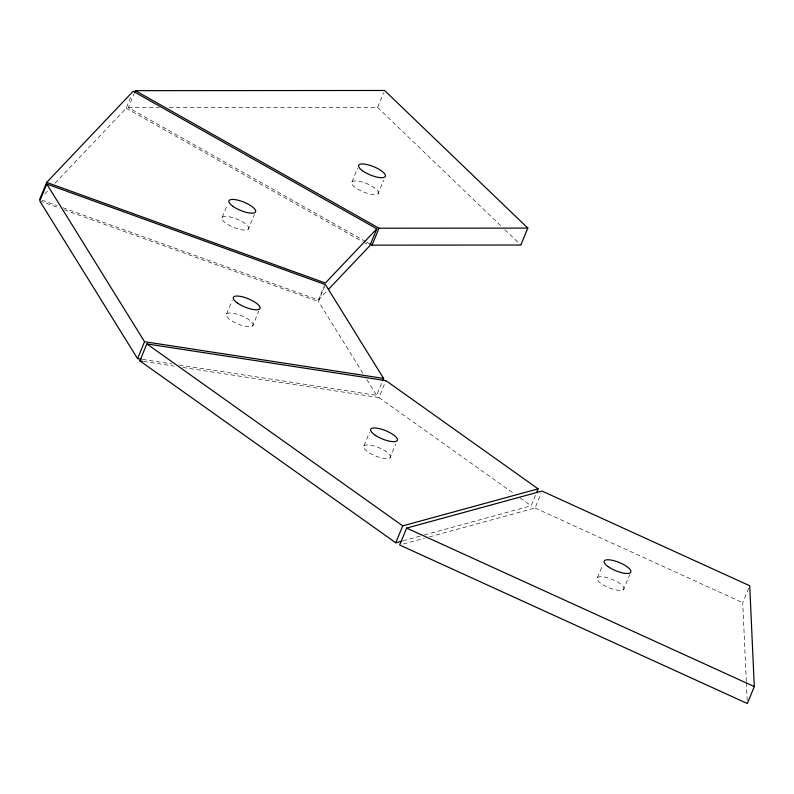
<?xml version="1.0" encoding="UTF-8"?>
<svg xmlns="http://www.w3.org/2000/svg" width="794" height="794" viewBox="0 0 794 794"><rect width="100%" height="100%" fill="white"/><g stroke="black" fill="none" stroke-linecap="round" stroke-linejoin="round"><path stroke-width="0.6" stroke-dasharray="3.97 2.98" d="M54.965 183.255L126.196 108.202L131.308 95.776M365.548 241.495L128.37 107.597L133.958 94.059M222.241 217.278L227.352 204.862M248.353 229.188A14.441 4.466 22.4 0 0 231.6 217.268A14.441 4.466 22.4 0 0 225.933 223.233A14.441 4.466 22.4 0 0 248.353 229.188L254.398 214.509M226.627 313.898L232.205 300.35M252.74 325.808A14.441 4.466 22.4 0 0 235.987 313.888A14.441 4.466 22.4 0 0 230.32 319.863A14.441 4.466 22.4 0 0 252.74 325.808L258.794 311.129M169.291 107.567L377.587 107.408L383.641 92.729M351.98 181.806L357.558 168.259M63.024 207.76L318.394 299.953L324.438 285.274M362.908 373.23L318.463 301.571L324.518 286.902M378.093 193.716A14.441 4.466 22.4 0 0 361.339 181.806A14.441 4.466 22.4 0 0 355.672 187.771A14.441 4.466 22.4 0 0 378.093 193.716L383.681 180.169M179.255 365.032L376.634 395.352L382.678 380.683M182.789 367.443L378.937 397.566L385.924 380.634M363.97 445.791L369.547 432.244M390.082 457.691A14.441 4.466 22.4 0 0 373.329 445.781A14.441 4.466 22.4 0 0 367.662 451.746A14.441 4.466 22.4 0 0 390.082 457.691L395.67 444.144M424.254 535.007L531.126 505.788L535.781 494.503M429.365 536.903L535.057 508.011L541.101 493.332M597.465 577.605L602.577 565.179M623.578 589.505A14.441 4.466 22.4 0 0 606.824 577.595A14.441 4.466 22.4 0 0 601.157 583.56A14.441 4.466 22.4 0 0 623.578 589.505L629.632 574.836M746.31 681.391L742.737 602.696L749.258 586.895M44.792 193.974L49.029 189.508M318.394 299.953L326.83 291.061M402.876 540.853L423.063 535.335M403.233 544.039L424.611 538.203M128.37 107.597L159.366 107.577M142.473 359.384L171.891 363.91M143.555 361.409L174.204 366.123M42.032 200.177L57.188 205.656M39.769 200.961L59.6 208.117M64.264 209.805L318.463 301.571M535.057 508.011L742.737 602.696M366.63 242.101L369.865 243.927M126.196 108.202L362.292 241.485M363.374 242.091L367.682 244.522M378.937 397.566L513.996 493.61M520.04 497.907L531.126 505.788M377.587 107.408L501.262 226.23M504.825 229.645L520.834 245.028M366.828 379.552L376.634 395.352M746.37 682.622L747.214 701.062"/><path stroke-width="1.19" d="M39.7 199.344L46.677 182.402L133.174 91.26L376.813 228.811L369.835 245.743L328.518 289.284M382.678 380.683L383.611 378.42L325.451 284.639L46.757 184.029L39.769 200.961L137.57 358.63L141.243 359.196M134.424 92.928L135.347 90.665L384.564 90.476L527.821 228.096L520.834 245.028L372.019 245.148L369.865 243.927M137.57 358.63L144.548 341.698L46.757 184.029M401.685 541.18L395.749 542.798L139.873 360.853L146.85 343.911L385.924 380.634L538.114 488.856L536.714 492.25M372.019 245.148L378.996 228.215L527.821 228.096M395.749 542.798L402.727 525.866L538.114 488.856M406.647 528.079L399.67 545.012L747.323 703.524L754.3 686.592L749.725 585.764L542.034 491.069L406.647 528.079L754.3 686.592M376.813 228.811L325.371 283.021L46.677 182.402M144.548 341.698L383.611 378.42M139.873 360.853L142.325 361.23M135.347 90.665L378.996 228.215M146.85 343.911L402.727 525.866M608.135 566.628A14.441 4.466 22.4 0 0 630.555 572.573A14.441 4.466 22.4 0 0 613.802 560.663A14.441 4.466 22.4 0 0 608.135 566.628M374.649 434.814A14.441 4.466 22.4 0 0 397.06 440.759A14.441 4.466 22.4 0 0 380.306 428.849A14.441 4.466 22.4 0 0 374.649 434.814M237.307 302.931A14.441 4.466 22.4 0 0 259.717 308.876A14.441 4.466 22.4 0 0 242.964 296.956A14.441 4.466 22.4 0 0 237.307 302.931M232.91 206.301A14.441 4.466 22.4 0 0 255.331 212.246A14.441 4.466 22.4 0 0 238.577 200.336A14.441 4.466 22.4 0 0 232.91 206.301M362.65 170.839A14.441 4.466 22.4 0 0 385.07 176.784A14.441 4.466 22.4 0 0 368.317 164.864A14.441 4.466 22.4 0 0 362.65 170.839"/></g></svg>
